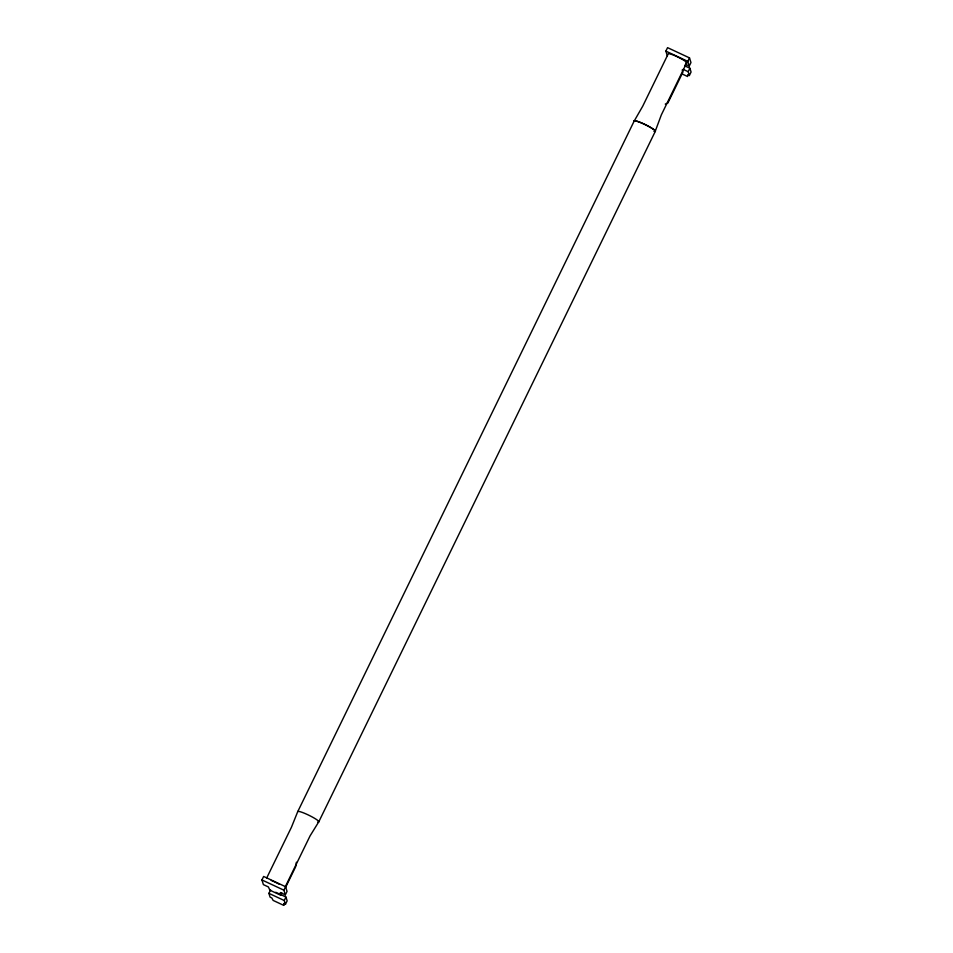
<?xml version="1.0" encoding="UTF-8"?>
<svg xmlns="http://www.w3.org/2000/svg" width="953" height="953" viewBox="0 0 953 953"><rect width="100%" height="100%" fill="white"/><g stroke="black" fill="none" stroke-linecap="round" stroke-linejoin="round"><path stroke-width="1.43" d="M270.604 889.876L268.913 893.354L270.092 897.154L271.808 897.952L273.142 900.418L283.708 905.35L283.72 903.515L285.447 904.326L287.139 900.847L285.96 897.047L275.727 892.27M296.395 862.239L295.728 866.575L285.686 887.195M655.319 131.073L661.334 114.896L686.768 62.719M685.815 63.041A10.352 1.382 26 0 0 679.322 57.764A10.352 1.382 26 0 0 668.148 54.023L642.715 106.212L634.114 121.186L297.681 811.765L291.451 827.228L266.661 878.07M261.932 879.941L263.636 876.462L285.578 886.707L287.032 891.377L285.328 894.855L280.337 892.532L280.647 895.212L269.913 890.209L268.377 886.945L263.385 884.61L261.932 879.941L283.887 890.185L285.328 894.855M667.314 55.798L665.873 51.128L667.565 47.65L689.507 57.895L690.961 62.564L689.257 66.043L685.517 64.292M280.647 895.212L281.778 892.901M684.576 66.4L685.707 64.089M285.281 886.755L310.059 835.912L318.874 821.653L655.414 131.121M283.887 890.185L285.578 886.707M689.257 66.043L687.816 61.373L689.507 57.895M285.447 904.326L284.268 900.525L285.96 897.047M682.36 74.072L687.637 76.538L687.649 74.703L689.364 75.501L688.185 71.701L689.889 68.223L684.766 65.84M283.708 905.35L284.84 903.027M689.364 75.501L691.068 72.023L689.889 68.223M665.265 104.068L667.827 103.091L682.896 72.166L682.205 69.938M665.873 51.128L687.816 61.373M683.075 69.319L688.185 71.701M268.913 893.354L284.268 900.525M654.223 131.443A11.793 1.584 26 0 0 646.849 125.427A11.793 1.584 26 0 0 634.114 121.186A11.793 1.584 26 0 1 646.944 125.474A11.793 1.584 26 0 1 654.318 131.478M297.681 811.765A11.793 1.584 26 0 1 310.404 816.006A11.793 1.584 26 0 1 317.778 822.022M271.236 880.429A10.352 1.382 26 0 1 279.479 884.36"/></g></svg>
